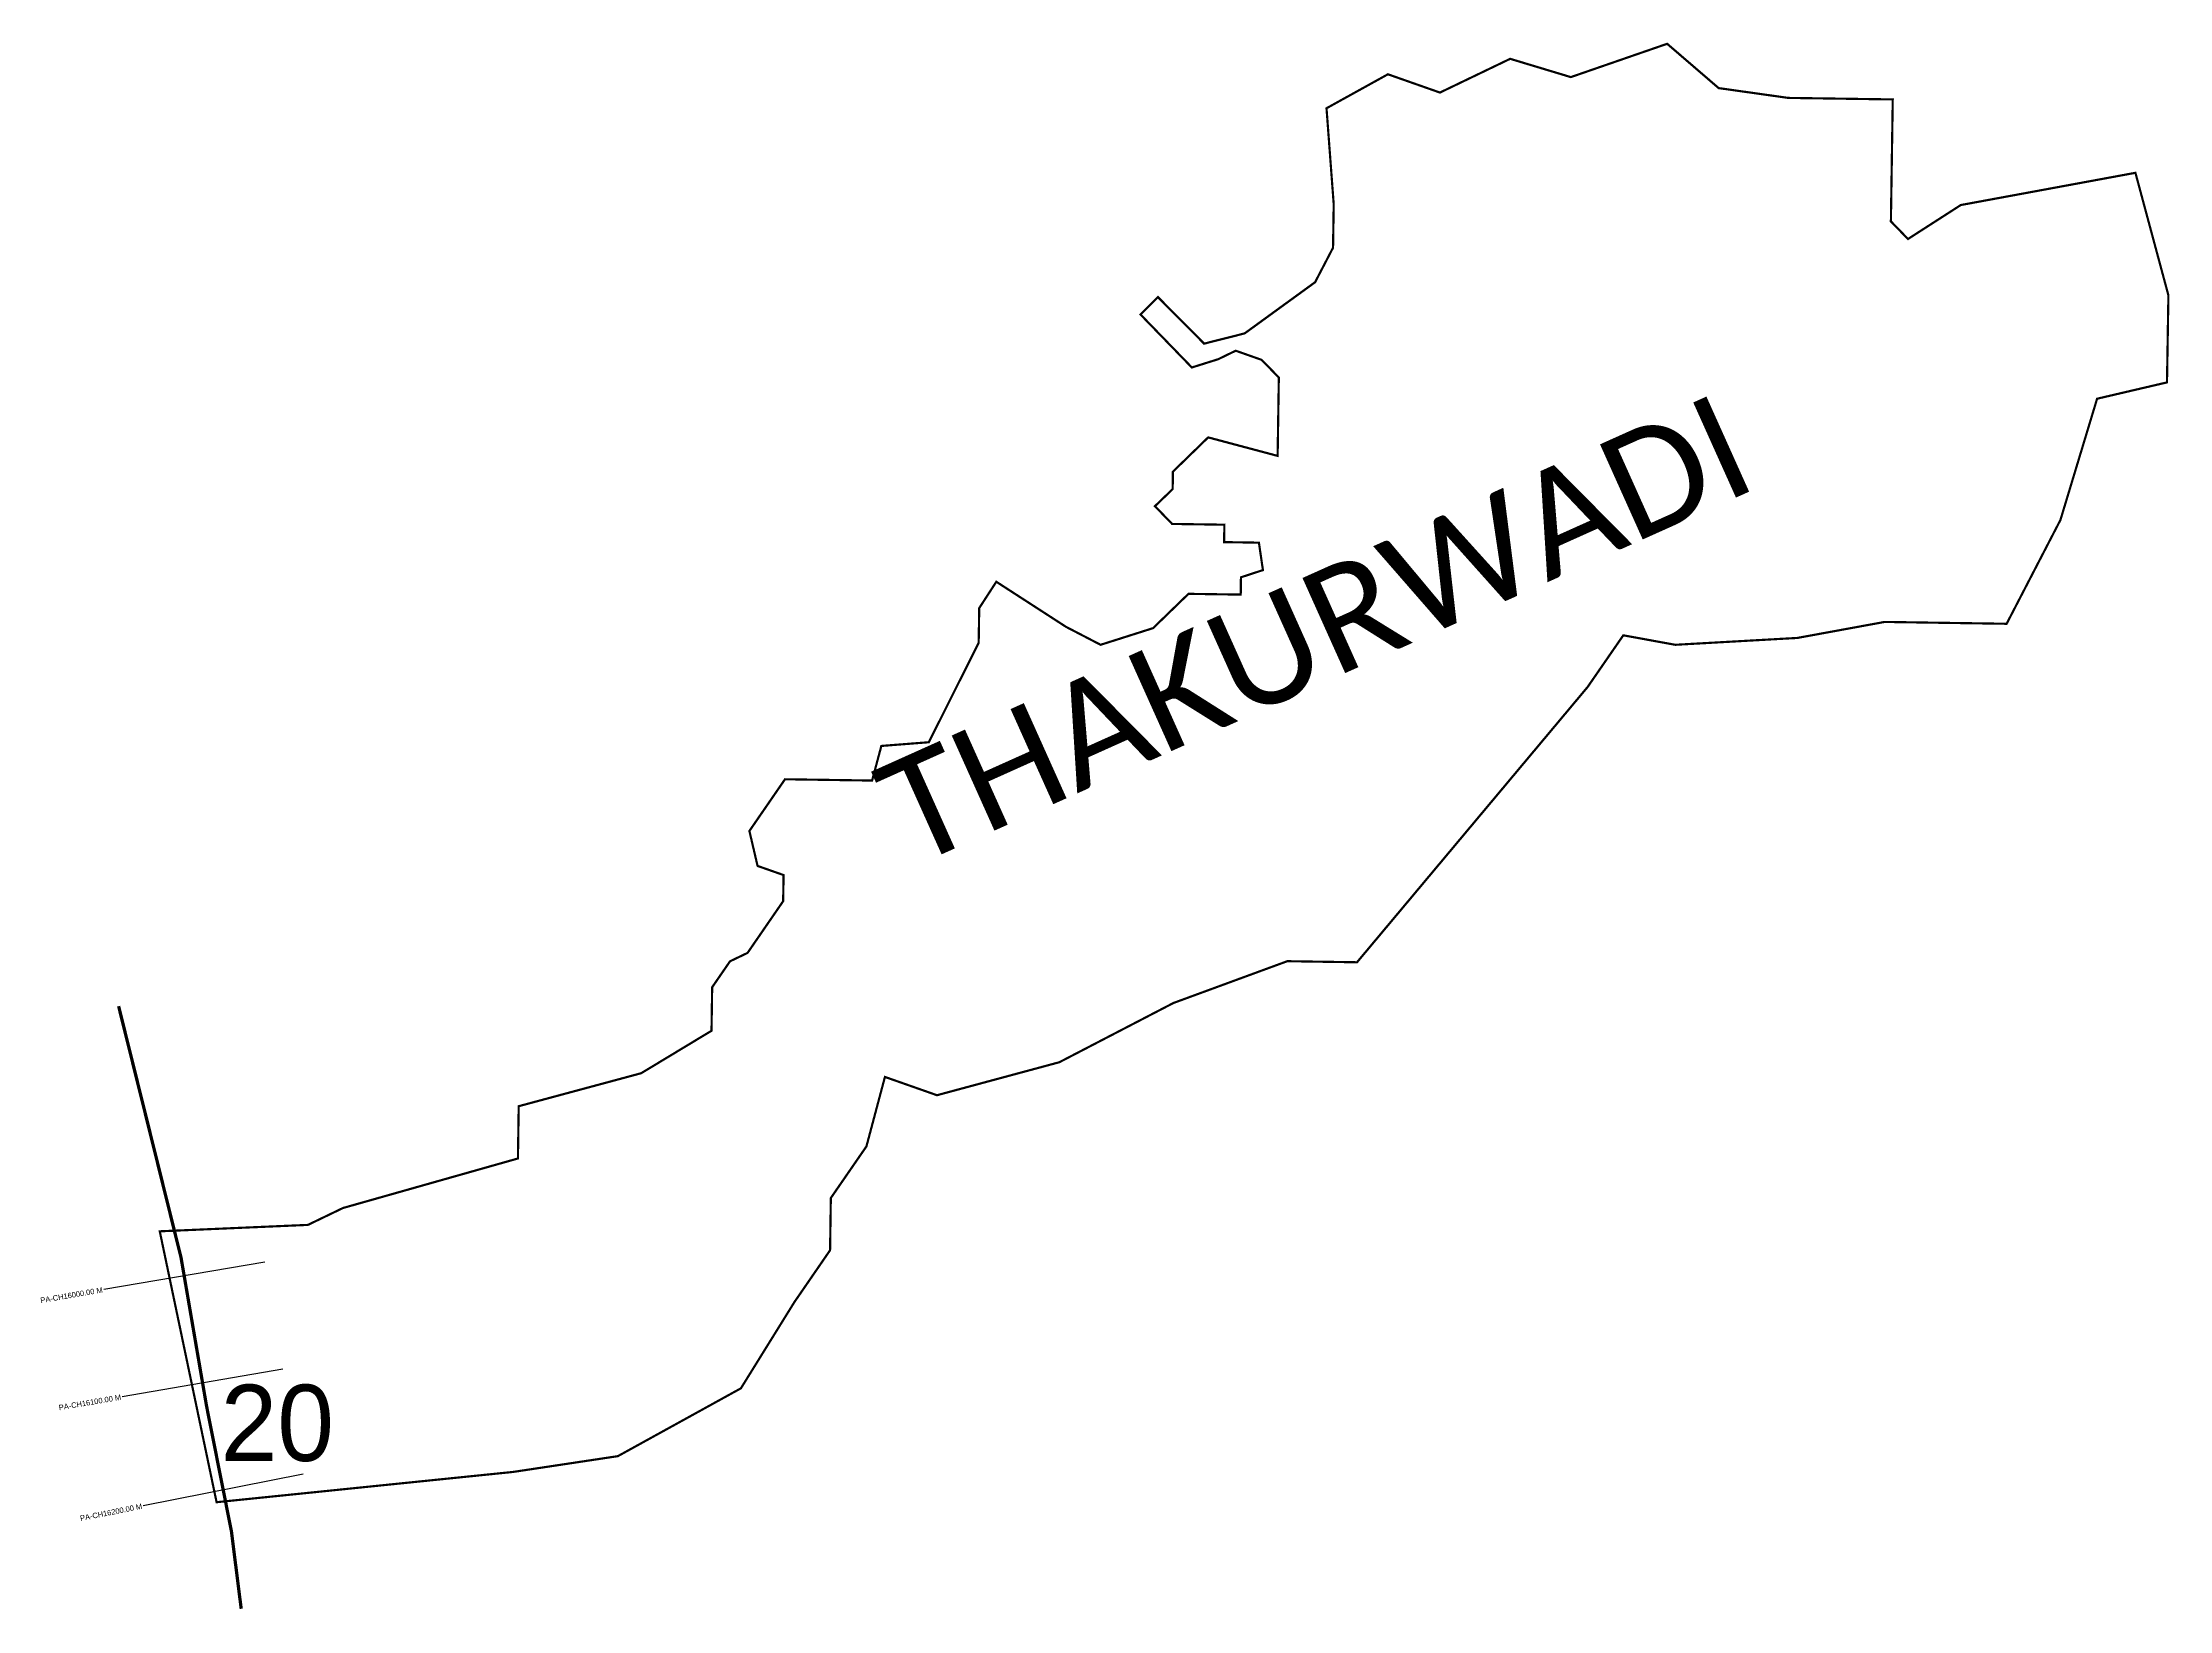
# Model space of a CAD drawing. Header units: metres. Extents: x 261345 to 263299, y 2213670 to 2215110.
import ezdxf
from ezdxf.enums import TextEntityAlignment as Align

# ---------------------------------------------------------------- set-up
doc = ezdxf.new("R2010")
doc.units = ezdxf.units.M
for name, color, linetype in [('CS', 134, 'Continuous'), ('CSMark', 6, 'Continuous'), ('NATURALLY PROTECTED', 3, 'Continuous'), ('VILLAGE NAME', 250, 'Continuous')]:
    doc.layers.add(name, color=color, linetype=linetype)

msp = doc.modelspace()

# ---------------------------------------------------------------- linework, layer by layer
at = {"color": 6, "const_width": 2}
msp.add_lwpolyline([(261452.9, 2214017.8), (261589, 2214023.7), (261621.2, 2214039.2), (261781.9, 2214084.7), (261782.6, 2214132.7), (261895.1, 2214163), (261959.7, 2214202), (261960.3, 2214242), (261976.7, 2214265.8), (261992.8, 2214273.5), (262025.5, 2214321), (262025.9, 2214345), (262002, 2214353.4), (261994.5, 2214385.5), (262027.2, 2214433), (262107.2, 2214431.8), (262115.7, 2214463.6), (262159.3, 2214467), (262205.1, 2214558.3), (262205.6, 2214590.2), (262221.3, 2214614.4), (262285.3, 2214573), (262317.1, 2214556.5), (262365.3, 2214571.8), (262397.8, 2214603.3), (262445.8, 2214602.6), (262446, 2214618.5), (262466.2, 2214625.1), (262462.5, 2214650.3), (262430.5, 2214650.8), (262430.8, 2214666.8), (262382.8, 2214667.5), (262367, 2214683.8), (262383.3, 2214699.5), (262383.5, 2214715.5), (262415.9, 2214747), (262479.7, 2214730), (262480.8, 2214802), (262465, 2214818.2), (262441.2, 2214826.6), (262425.1, 2214818.8), (262400.9, 2214811.2), (262353.7, 2214859.9), (262369.7, 2214875.9), (262412.2, 2214833.1), (262449.4, 2214842.5), (262514.1, 2214889.5), (262530.6, 2214921.2), (262531.2, 2214961.2), (262524.6, 2215049.3), (262581, 2215080.5), (262628.8, 2215063.7), (262693.3, 2215094.7), (262749, 2215077.9), (262837.5, 2215108.5), (262884.8, 2215067.8), (262948.7, 2215058.8), (263044.7, 2215057.4), (263043, 2214945.4), (263058.7, 2214929.2), (263107.2, 2214960.4), (263267.6, 2214990), (263297.9, 2214877.5), (263296.6, 2214797.5), (263232.4, 2214782.5), (263198.7, 2214671.1), (263149.3, 2214575.8), (263037.3, 2214577.5), (262957.1, 2214562.8), (262845, 2214556.5), (262797.2, 2214565.2), (262764.4, 2214517.7), (262552.6, 2214264.9), (262488.6, 2214265.9), (262384, 2214227.5), (262279.2, 2214173.1), (262166.8, 2214142.8), (262119, 2214159.6), (262102, 2214095.8), (262069.3, 2214048.4), (262068.6, 2214000.4), (262035.9, 2213952.9), (261986.7, 2213873.6), (261873.7, 2213811.3), (261777.5, 2213796.8), (261505.1, 2213769), (261452.9, 2214017.8)], dxfattribs=at)
at = {"layer": 'CS'}
for p, q in [((261549.3, 2213989.6), (261401.4, 2213964.3)), ((261566.1, 2213891.1), (261418.3, 2213865.7)), ((261584.7, 2213794.8), (261437.6, 2213765.6))]:
    msp.add_line(p, q, dxfattribs=at)
at = {"layer": 'NATURALLY PROTECTED', "const_width": 3, "flags": 128}
msp.add_lwpolyline([(261415.1, 2214224.6), (261472.4, 2213993.9), (261495.9, 2213857.2), (261518.7, 2213742.4), (261527.7, 2213671.1)], dxfattribs=at)

# ---------------------------------------------------------------- texts
at = {"insert": (261508.8, 2213876.9), "char_height": 70, "attachment_point": 1}
msp.add_mtext_dynamic_manual_height_columns('20', width=95.172, gutter_width=1, heights=[0], dxfattribs=at)
at = {"layer": 'CSMark'}
for s, rotation, p in [('PA-CH16000.00 M', 9.7266, (261400.4, 2213964.1)), ('PA-CH16100.00 M', 9.7266, (261417.3, 2213865.6)), ('PA-CH16200.00 M', 11.2315, (261436.6, 2213765.4))]:
    msp.add_text(s, height=5, rotation=rotation, dxfattribs=at).set_placement(p, align=Align.MIDDLE_RIGHT)
at = {"layer": 'VILLAGE NAME', "insert": (262104.7, 2214439.2), "char_height": 95.761, "attachment_point": 1, "rotation": 24.1847}
msp.add_mtext_dynamic_manual_height_columns('{\\fCalibri|b0|i0|c0|p34;THAKURWADI}', width=80.757, gutter_width=478.8, heights=[0], dxfattribs=at)

doc.saveas('drawing.dxf')
